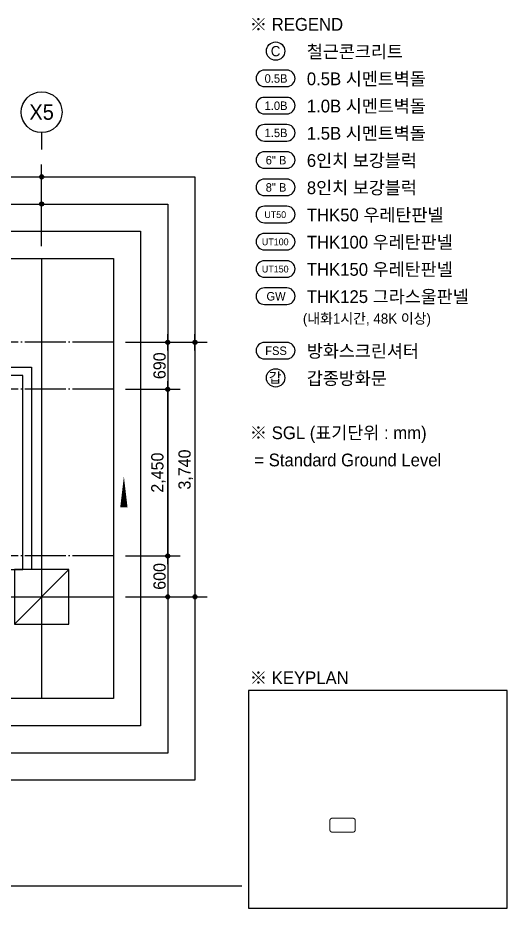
# Model space of a CAD drawing. Header units: millimetres. Extents: x 252711992 to 505989238, y 504776675 to 1009617600.
# Drawn here: x 253164899 to 253172092, y 504818012 to 504831094 of the extents above; entities that cross this region are included whole.
import ezdxf
from ezdxf.enums import TextEntityAlignment as Align
from ezdxf.xclip import XClip

# ---------------------------------------------------------------- set-up
doc = ezdxf.new("R2010")
doc.units = ezdxf.units.MM
doc.header["$XCLIPFRAME"] = 0
doc.linetypes.add('CEN', pattern=[35, 30, -2, 1, -2])
doc.linetypes.add('사무실2종$0$ACAD_ISO04W100', pattern=[30, 24, -3, 0, -3])
for name, color, linetype in [('$ZCDB_AUDIT_GENERATED_600D18', 7, 'Continuous'), ('4A.TEC CEN', 1, 'CEN'), ('4A.TEC TEXT', 7, 'Continuous'), ('4A.TEC TEXT 2', 3, 'Continuous'), ('4A.TEC 기둥', 2, 'Continuous'), ('4A.TEC 벽체 3', 4, 'Continuous'), ('4A.TEC 심볼', 7, 'Continuous'), ('SYM', 1, 'Continuous')]:
    doc.layers.add(name, color=color, linetype=linetype)
doc.layers.add('DEFPOINT', color=135, linetype='Continuous', plot=False)
doc.styles.add('GHS', font='malgun.ttf')
doc.styles.add('나눔고딕', font='')
doc.styles.add('돋움', font='')
doc.styles.add('울릉도L', font='')
doc.styles.get('나눔고딕').set_extended_font_data('Dotum')
doc.styles.get('돋움').set_extended_font_data('Dotum')
doc.styles.get('울릉도L').set_extended_font_data('Dotum')
doc.dimstyles.new('DIM_600(외부치수)', dxfattribs={"dimscale": 400, "dimtxt": 3.3, "dimasz": 1, "dimexe": 2, "dimexo": 2, "dimgap": 1, "dimtad": 1, "dimdec": 0, "dimdsep": 46, "dimlunit": 6, "dimtxsty": '나눔고딕', "dimblk1": 'DIMDOT', "dimblk2": 'DIMDOT', "dimsah": 1, "dimcen": 2.5, "dimdle": 1.5, "dimclrd": 8, "dimclre": 8, "dimclrt": 3, "dimadec": 0, "dimazin": 0, "dimtfac": 1, "dimtdec": 0, "dimtix": 1, "dimtmove": 2, "dimatfit": 3, "dimldrblk": 'DIMDOT', "dimfxl": 1, "dimtvp": 1, "dimtolj": 1, "dimtzin": 0, "dimarcsym": 0})

# ---------------------------------------------------------------- blocks, each defined once
blk = doc.blocks.new('dwgFD3B')
at = {"layer": '4A.TEC CEN', "color": 250, "ltscale": 500}
blk.add_line((49194.51, -169936.83, -3333.33), (358000, -169936.83, -3333.33), dxfattribs=at)
at = {"layer": '4A.TEC CEN', "color": 250, "ltscale": 500, "elevation": -3333.33}
blk.add_lwpolyline([(208807.63, -39163.16), (208807.63, -267000)], dxfattribs=at)
blk = doc.blocks.new('DIMDOT')
at = {"color": 0}
blk.add_line((-2, 0), (2, 0), dxfattribs=at)
for radius in [0.5, 0.25]:
    blk.add_circle((0, 0), radius, dxfattribs=at)
blk = doc.blocks.new('*D267')
at = {"layer": '$ZCDB_AUDIT_GENERATED_600D18', "color": 8, "lineweight": -2, "transparency": 16777216}
for p, q in [((253154249, 504827737), (253154249, 504828937)), ((253165249, 504827737), (253165249, 504828937)), ((253154309, 504828757), (253165189, 504828757))]:
    blk.add_line(p, q, dxfattribs=at)
at = {"layer": 'Defpoints', "color": 0, "transparency": 16777216}
for p in [(253165249, 504828757), (253154249, 504827557, 0), (253165249, 504827557)]:
    blk.add_point(p, dxfattribs=at)
at = {"layer": '$ZCDB_AUDIT_GENERATED_600D18', "color": 8, "lineweight": -2, "transparency": 16777216, "xscale": 60, "yscale": 60, "zscale": 60, "rotation": 180}
blk.add_blockref('DIMDOT', (253154249, 504828757), dxfattribs=at)
at = {"layer": '$ZCDB_AUDIT_GENERATED_600D18', "color": 8, "lineweight": -2, "transparency": 16777216, "xscale": 60, "yscale": 60, "zscale": 60}
blk.add_blockref('DIMDOT', (253165249, 504828757), dxfattribs=at)
at = {"layer": '$ZCDB_AUDIT_GENERATED_600D18', "color": 3, "transparency": 16777216, "insert": (253159749, 504828895), "char_height": 180, "attachment_point": 5, "style": '나눔고딕'}
blk.add_mtext('\\A1;11,000', dxfattribs=at)
blk = doc.blocks.new('*D268')
at = {"layer": '$ZCDB_AUDIT_GENERATED_600D18', "color": 8, "lineweight": -2, "transparency": 16777216}
for p, q in [((253162939, 504827737), (253162939, 504828537)), ((253165249, 504827737), (253165249, 504828537)), ((253162999, 504828357), (253165189, 504828357))]:
    blk.add_line(p, q, dxfattribs=at)
at = {"layer": 'Defpoints', "color": 0, "transparency": 16777216}
for p in [(253165249, 504828357), (253162939, 504827557, 569), (253165249, 504827557, 4431)]:
    blk.add_point(p, dxfattribs=at)
at = {"layer": '$ZCDB_AUDIT_GENERATED_600D18', "color": 8, "lineweight": -2, "transparency": 16777216, "xscale": 60, "yscale": 60, "zscale": 60, "rotation": 180}
blk.add_blockref('DIMDOT', (253162939, 504828357), dxfattribs=at)
at = {"layer": '$ZCDB_AUDIT_GENERATED_600D18', "color": 8, "lineweight": -2, "transparency": 16777216, "xscale": 60, "yscale": 60, "zscale": 60}
blk.add_blockref('DIMDOT', (253165249, 504828357), dxfattribs=at)
at = {"layer": '$ZCDB_AUDIT_GENERATED_600D18', "color": 3, "transparency": 16777216, "insert": (253164094, 504828495), "char_height": 180, "attachment_point": 5, "style": '나눔고딕'}
blk.add_mtext('\\A1;2,310', dxfattribs=at)
blk = doc.blocks.new('ccs122')
at = {"layer": '4A.TEC 심볼'}
blk.add_line((0, 8), (0, 3), dxfattribs=at)
blk.add_circle((0, 14), 6, dxfattribs=at)
at = {"layer": '4A.TEC TEXT 2', "color": 3, "style": 'GHS'}
blk.add_attdef('NO', text='', height=4.5, dxfattribs=at).set_placement((-0.01, 14.02), align=Align.MIDDLE_CENTER)
blk = doc.blocks.new('*D275')
at = {"layer": '$ZCDB_AUDIT_GENERATED_600D18', "color": 8, "lineweight": -2, "transparency": 16777216}
for p, q in [((253166483, 504826327), (253167683, 504826327)), ((253167503, 504826267), (253167503, 504822647)), ((253166483, 504822587), (253167683, 504822587))]:
    blk.add_line(p, q, dxfattribs=at)
at = {"layer": 'Defpoints', "color": 0, "transparency": 16777216}
for p in [(253166303, 504826327, 0), (253166303, 504822587, 0), (253167503, 504822587)]:
    blk.add_point(p, dxfattribs=at)
at = {"layer": '$ZCDB_AUDIT_GENERATED_600D18', "color": 8, "lineweight": -2, "transparency": 16777216, "xscale": 60, "yscale": 60, "zscale": 60}
for p, rotation in [((253167503, 504826327), 90), ((253167503, 504822587), 270)]:
    blk.add_blockref('DIMDOT', p, dxfattribs=dict(at, rotation=rotation))
at = {"layer": '$ZCDB_AUDIT_GENERATED_600D18', "color": 3, "transparency": 16777216, "insert": (253167366, 504824457), "char_height": 180, "attachment_point": 5, "rotation": 90, "style": '나눔고딕'}
blk.add_mtext('\\A1;3,740', dxfattribs=at)
blk = doc.blocks.new('*D276')
at = {"layer": '$ZCDB_AUDIT_GENERATED_600D18', "color": 8, "lineweight": -2, "transparency": 16777216}
for p, q in [((253166483, 504826327), (253167283, 504826327)), ((253167103, 504826267), (253167103, 504825697)), ((253166483, 504825637), (253167283, 504825637))]:
    blk.add_line(p, q, dxfattribs=at)
at = {"layer": 'Defpoints', "color": 0, "transparency": 16777216}
for p in [(253166303, 504826327, 0), (253166303, 504825637, 0), (253167103, 504825637)]:
    blk.add_point(p, dxfattribs=at)
at = {"layer": '$ZCDB_AUDIT_GENERATED_600D18', "color": 8, "lineweight": -2, "transparency": 16777216, "xscale": 60, "yscale": 60, "zscale": 60}
for p, rotation in [((253167103, 504826327), 90), ((253167103, 504825637), 270)]:
    blk.add_blockref('DIMDOT', p, dxfattribs=dict(at, rotation=rotation))
at = {"layer": '$ZCDB_AUDIT_GENERATED_600D18', "color": 3, "transparency": 16777216, "insert": (253166983, 504825982), "char_height": 180, "attachment_point": 5, "rotation": 90, "style": '나눔고딕'}
blk.add_mtext('\\A1;690', dxfattribs=at)
blk = doc.blocks.new('*D277')
at = {"layer": '$ZCDB_AUDIT_GENERATED_600D18', "color": 8, "lineweight": -2, "transparency": 16777216}
for p, q in [((253166483, 504825637), (253167283, 504825637)), ((253167103, 504823247), (253167103, 504825577)), ((253166483, 504823187), (253167283, 504823187))]:
    blk.add_line(p, q, dxfattribs=at)
at = {"layer": 'Defpoints', "color": 0, "transparency": 16777216}
for p in [(253166303, 504825637, 0), (253167103, 504825637), (253166303, 504823187, 0)]:
    blk.add_point(p, dxfattribs=at)
at = {"layer": '$ZCDB_AUDIT_GENERATED_600D18', "color": 8, "lineweight": -2, "transparency": 16777216, "xscale": 60, "yscale": 60, "zscale": 60}
for p, rotation in [((253167103, 504825637), 90), ((253167103, 504823187), 270)]:
    blk.add_blockref('DIMDOT', p, dxfattribs=dict(at, rotation=rotation))
at = {"layer": '$ZCDB_AUDIT_GENERATED_600D18', "color": 3, "transparency": 16777216, "insert": (253166966, 504824412), "char_height": 180, "attachment_point": 5, "rotation": 90, "style": '나눔고딕'}
blk.add_mtext('\\A1;2,450', dxfattribs=at)
blk = doc.blocks.new('*D278')
at = {"layer": '$ZCDB_AUDIT_GENERATED_600D18', "color": 8, "lineweight": -2, "transparency": 16777216}
for p, q in [((253166483, 504823187), (253167283, 504823187)), ((253167103, 504823127), (253167103, 504822647)), ((253166483, 504822587), (253167283, 504822587))]:
    blk.add_line(p, q, dxfattribs=at)
at = {"layer": 'Defpoints', "color": 0, "transparency": 16777216}
for p in [(253166303, 504823187, 0), (253166303, 504822587, 0), (253167103, 504822587)]:
    blk.add_point(p, dxfattribs=at)
at = {"layer": '$ZCDB_AUDIT_GENERATED_600D18', "color": 8, "lineweight": -2, "transparency": 16777216, "xscale": 60, "yscale": 60, "zscale": 60}
for p, rotation in [((253167103, 504823187), 90), ((253167103, 504822587), 270)]:
    blk.add_blockref('DIMDOT', p, dxfattribs=dict(at, rotation=rotation))
at = {"layer": '$ZCDB_AUDIT_GENERATED_600D18', "color": 3, "transparency": 16777216, "insert": (253166983, 504822887), "char_height": 180, "attachment_point": 5, "rotation": 90, "style": '나눔고딕'}
blk.add_mtext('\\A1;600', dxfattribs=at)
blk = doc.blocks.new('c1')
at = {"layer": '4A.TEC 기둥'}
blk.add_lwpolyline([(1156776, -1012079), (1157576, -1012079), (1157576, -1011279), (1156776, -1011279)], close=True, dxfattribs=at)
at = {"layer": 'DEFPOINT'}
blk.add_line((1156776, -1012079), (1157576, -1011279), dxfattribs=at)

msp = doc.modelspace()

# ---------------------------------------------------------------- linework, layer by layer
at = {"layer": '4A.TEC CEN', "ltscale": 20}
for p, q in [((253166303.05, 504826327.14, 1666.67), (253152992.67, 504826327.14, 1666.67)), ((253166303.05, 504825637.14, 1666.67), (253160288.77, 504825637.14, 1666.67)), ((253166303.05, 504823187.14, 1666.67), (253152992.67, 504823187.14, 1666.67))]:
    msp.add_line(p, q, dxfattribs=at)
at = {"layer": '4A.TEC 벽체 3', "elevation": -3332.88, "flags": 128}
for points in [[(253154648.78, 504822062.14), (253153723.78, 504822062.14), (253153723.78, 504823112.14), (253154523.78, 504823112.14), (253154523.78, 504826652.14), (253160813.78, 504826652.14), (253160813.78, 504825962.14), (253165098.78, 504825962.14), (253165098.78, 504822987.14)], [(253163138.78, 504822987.14), (253164973.78, 504822987.14), (253164973.78, 504825837.14), (253163138.78, 504825837.14)]]:
    msp.add_lwpolyline(points, dxfattribs=at)
at = {"layer": '4A.TEC 심볼'}
for points in [[(253168852.08, 504830325.48), (253168522.86, 504830325.48, 1), (253168522.86, 504830083.07), (253168852.08, 504830083.07, 1)], [(253168852.08, 504829925.48), (253168522.86, 504829925.48, 1), (253168522.86, 504829683.07), (253168852.08, 504829683.07, 1)], [(253168852.08, 504829525.48), (253168522.86, 504829525.48, 1), (253168522.86, 504829283.07), (253168852.08, 504829283.07, 1)], [(253168852.08, 504829125.48), (253168522.86, 504829125.48, 1), (253168522.86, 504828883.07), (253168852.08, 504828883.07, 1)], [(253168852.08, 504828725.48), (253168522.86, 504828725.48, 1), (253168522.86, 504828483.07), (253168852.08, 504828483.07, 1)], [(253168852.08, 504828325.48), (253168522.86, 504828325.48, 1), (253168522.86, 504828083.07), (253168852.08, 504828083.07, 1)], [(253168852.08, 504827925.48), (253168522.86, 504827925.48, 1), (253168522.86, 504827683.07), (253168852.08, 504827683.07, 1)], [(253168852.08, 504827525.48), (253168522.86, 504827525.48, 1), (253168522.86, 504827283.07), (253168852.08, 504827283.07, 1)], [(253168852.08, 504827125.48), (253168522.86, 504827125.48, 1), (253168522.86, 504826883.07), (253168852.08, 504826883.07, 1)], [(253168852.08, 504826325.48), (253168522.86, 504826325.48, 1), (253168522.86, 504826083.07), (253168852.08, 504826083.07, 1)]]:
    msp.add_lwpolyline(points, format="xyb", close=True, dxfattribs=at)
for centre in [(253168687.47, 504830604.27), (253168687.47, 504825804.27)]:
    msp.add_circle(centre, 134.66, dxfattribs=at)
at = {"layer": 'DEFPOINT'}
msp.add_line((253168191.54, 504818337.29, 3333.33), (253131991.54, 504818337.29, 3333.33), dxfattribs=at)
at = {"layer": 'DEFPOINT', "elevation": 3333.33}
for points in [[(253151792.67, 504828757.16), (253167503.05, 504828757.16), (253167503.05, 504819892.16), (253151792.67, 504819892.16)], [(253152192.67, 504828357.16), (253167103.05, 504828357.16), (253167103.05, 504820292.16), (253152192.67, 504820292.16)], [(253152592.67, 504827957.16), (253166703.05, 504827957.16), (253166703.05, 504820692.16), (253152592.67, 504820692.16)], [(253152992.67, 504827557.16), (253166303.05, 504827557.16), (253166303.05, 504821092.16), (253152992.67, 504821092.16)]]:
    msp.add_lwpolyline(points, close=True, dxfattribs=at)
at = {"layer": 'SYM', "elevation": 1666.67}
msp.add_lwpolyline([(253166457.91, 504824356.32, 0, 106.74, 0), (253166457.91, 504823903.45, 0, 0, 0), (253165144.96, 504823903.45, 0, 0, 0)], format="xyseb", dxfattribs=at)

# ---------------------------------------------------------------- block references
ref = msp.add_blockref('dwgFD3B', (252956441.15, 504992523.98, 0.45))
XClip(ref).set_block_clipping_path([(196551.5201089978, -171431.8169596791), (209861.9006240964, -164966.8169608712)])
at = {"layer": '4A.TEC 기둥'}
msp.add_blockref('c1', (252008073.11, 505834266.48, -3332.88), dxfattribs=at)
at = {"layer": '4A.TEC 심볼'}
ref = msp.add_blockref('ccs122', (253165248.78, 504829007.16, -7764.32), dxfattribs=dict(at, xscale=49.99999977496833, yscale=49.99999977496833, zscale=49.99999977496833))
ref.add_attrib('NO', 'X5', dxfattribs={"layer": '0', "color": 3, "height": 225, "style": '울릉도L'}).set_placement((253165248.47, 504829708.06, -7764.32), align=Align.MIDDLE_CENTER)

# ---------------------------------------------------------------- texts
at = {"layer": '4A.TEC TEXT', "style": '돋움'}
for s, p in [('C', (253168687.47, 504830604.27)), ('갑', (253168681.23, 504825806.22))]:
    msp.add_text(s, height=150, dxfattribs=at).set_placement(p, align=Align.MIDDLE_CENTER)
for s, height, p in [('0.5B', 125, (253168694.35, 504830202.35)), ('1.0B', 125, (253168694.35, 504829802.35)), ('1.5B', 125, (253168694.35, 504829402.35)), ('6" B', 125, (253168694.35, 504829002.35)), ('8" B', 125, (253168694.35, 504828602.35)), ('UT50', 100, (253168682.46, 504828202.35)), ('UT100', 100, (253168682.46, 504827802.35)), ('UT150', 100, (253168682.46, 504827402.35)), ('GW', 125, (253168694.35, 504827002.35)), ('FSS', 125, (253168694.35, 504826202.35))]:
    msp.add_text(s, height=height, dxfattribs=at).set_placement(p, align=Align.MIDDLE)
at = {"layer": '4A.TEC TEXT 2', "color": 3, "style": '나눔고딕'}
for s, height, p in [('※ REGEND', 187.5, (253168306.79, 504830847.49)), ('철근콘크리트', 187.5, (253169146.74, 504830447.5)), ('0.5B 시멘트벽돌', 187.5, (253169146.74, 504830047.51)), ('1.0B 시멘트벽돌', 187.5, (253169146.74, 504829647.51)), ('1.5B 시멘트벽돌', 187.5, (253169146.74, 504829247.51)), ('6인치 보강블럭', 187.5, (253169146.74, 504828847.51)), ('8인치 보강블럭', 187.5, (253169146.74, 504828447.51)), ('THK50 우레탄판넬', 187.5, (253169146.74, 504828047.51)), ('THK100 우레탄판넬', 187.5, (253169146.74, 504827647.51)), ('THK150 우레탄판넬', 187.5, (253169146.74, 504827247.51)), ('THK125 그라스울판넬', 187.5, (253169146.74, 504826847.51)), ('(내화1시간, 48K 이상)', 150, (253169088.64, 504826555.15)), ('방화스크린셔터', 187.5, (253169146.74, 504826047.51)), ('갑종방화문', 187.5, (253169146.74, 504825647.51)), ('※ SGL (표기단위 : mm)', 187.5, (253168306.79, 504824847.49)), (' = Standard Ground Level', 187.5, (253168306.79, 504824447.49)), ('※ KEYPLAN', 187.5, (253168306.79, 504821247.49))]:
    msp.add_text(s, height=height, dxfattribs=at).set_placement(p, align=Align.BOTTOM_LEFT)

# ---------------------------------------------------------------- dimensions: what is measured, and where the dimension line sits
at = {"layer": '$ZCDB_AUDIT_GENERATED_600D18'}
for base, p1, p2, picture, middle in [((253165248.78, 504828757.16, -7764.32), (253154248.78, 504827557.16, -7764.32), (253165248.78, 504827557.16, -7764.32), '*D267', (253159748.78, 504828894.62, -7764.32)), ((253165248.78, 504828357.16, -7764.32), (253162938.77, 504827557.16, -7195.76), (253165248.78, 504827557.16, -3332.88), '*D268', (253164093.77, 504828494.62, -7764.32))]:
    dim = msp.add_linear_dim(base=base, p1=p1, p2=p2, dimstyle='DIM_600(외부치수)', override={"dimscale": 300, "dimtxt": 0.6, "dimasz": 0.2, "dimexe": 0.6, "dimexo": 0.6, "dimgap": 0.1, "dimdec": 1, "dimblk1": 'DIMDOT', "dimblk2": 'DIMDOT', "dimdle": 0.5}, dxfattribs=at)
    dim.commit()
    dim.dimension.update_dxf_attribs({"geometry": picture, "text_midpoint": middle})
for base, p1, p2, angle, picture, middle in [((253167503.05, 504822587.14, -4999.55), (253166303.05, 504826327.14, -4999.55), (253166303.05, 504822587.14, -4999.55), 270, '*D275', (253167365.59, 504824457.14, -4999.55)), ((253167103.05, 504825637.14, -4999.55), (253166303.05, 504826327.14, -4999.55), (253166303.05, 504825637.14, -4999.55), 270, '*D276', (253166982.93, 504825982.14, -4999.55)), ((253167103.05, 504825637.14, -4999.55), (253166303.05, 504823187.14, -4999.55), (253166303.05, 504825637.14, -4999.55), 90, '*D277', (253166965.59, 504824412.14, -4999.55)), ((253167103.05, 504822587.14, -4999.55), (253166303.05, 504823187.14, -4999.55), (253166303.05, 504822587.14, -4999.55), 270, '*D278', (253166982.93, 504822887.14, -4999.55))]:
    dim = msp.add_linear_dim(base=base, p1=p1, p2=p2, angle=angle, dimstyle='DIM_600(외부치수)', override={"dimscale": 300, "dimtxt": 0.6, "dimasz": 0.2, "dimexe": 0.6, "dimexo": 0.6, "dimgap": 0.1, "dimdec": 1, "dimblk1": 'DIMDOT', "dimblk2": 'DIMDOT', "dimdle": 0.5}, dxfattribs=at)
    dim.commit()
    dim.dimension.update_dxf_attribs({"geometry": picture, "text_midpoint": middle})

# ---------------------------------------------------------------- wipeouts: each hides what was drawn before it
msp.add_wipeout([(253168291.54, 504821212.29), (253172091.54, 504821212.29), (253172091.54, 504818012.29), (253168291.54, 504818012.29)]).translate(0, 0, 3333.33).dxf.layer = 'DEFPOINT'

# ---------------------------------------------------------------- next in the draw order: linework, layer by layer
at = {"elevation": 3333.33}
msp.add_lwpolyline([(253168291.54, 504818012.29), (253172091.54, 504818012.29), (253172091.54, 504821212.29), (253168291.54, 504821212.29)], close=True, dxfattribs=at)
at = {"color": 10, "linetype": '사무실2종$0$ACAD_ISO04W100', "ltscale": 3, "const_width": 15}
msp.add_lwpolyline([(253169516.37, 504819130.53), (253169827.06, 504819130.53, 0.41421356), (253169857.06, 504819160.53), (253169857.06, 504819303.25, 0.41421356), (253169827.06, 504819333.25), (253169516.37, 504819333.25, 0.41421356), (253169486.37, 504819303.25), (253169486.37, 504819160.53, 0.41421356)], format="xyb", close=True, dxfattribs=at)

doc.saveas('drawing.dxf')
